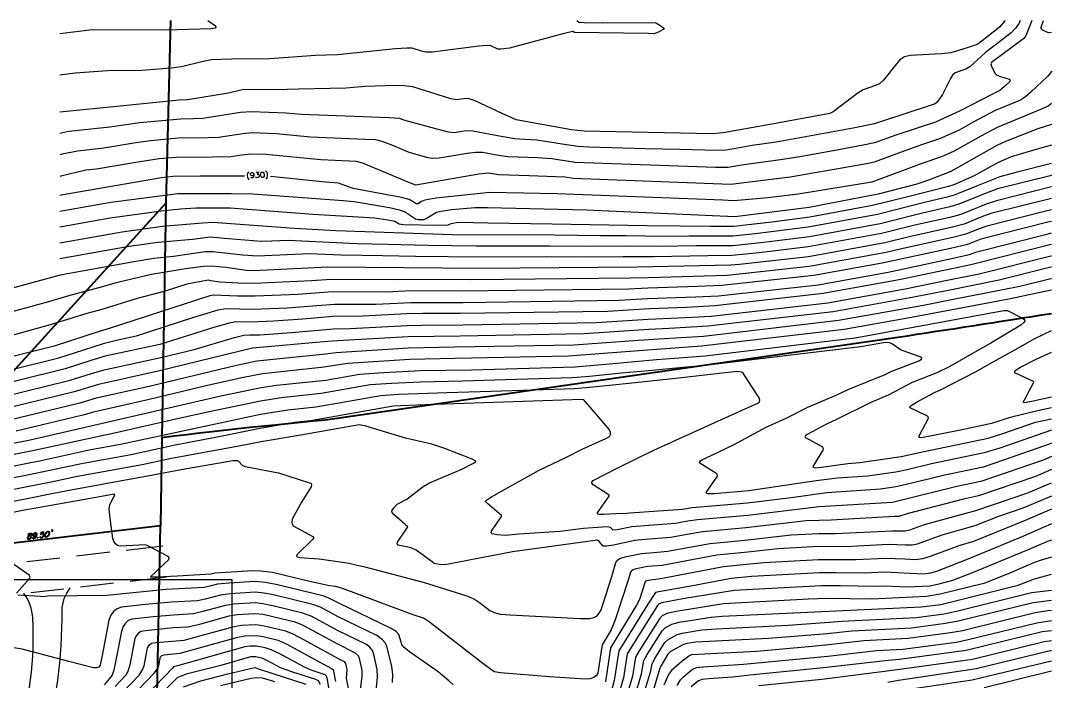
# Model space of a CAD drawing. Header units: feet. Extents: x 7 to 2308, y -319 to 1396.
# Drawn here: x 715.5 to 1102.3, y 1148.3 to 1396.3 of the extents above; entities that cross this region are included whole.
import ezdxf

# ---------------------------------------------------------------- set-up
doc = ezdxf.new("R2010")
doc.units = ezdxf.units.FT
doc.header["$MEASUREMENT"] = 0
for name, color, linetype in [('PDF_ANNOT-BNDRY-T20', 7, 'Continuous'), ('PDF_X1003BASE$1ELEV_ANNO_COV', 7, 'Continuous'), ('PDF_X1003BASE$PA_PARCEL', 7, 'Continuous'), ('PDF_X1003BASE$PR-SLOPE', 7, 'Continuous')]:
    doc.layers.add(name, color=color, linetype=linetype)
doc.layers.add('PDF_X1003BASE$CR_CONT_DEF', color=7, linetype='Continuous', true_color=0x979797)
doc.layers.add('PDF_X1003BASE$CR_NDX_DEF', color=7, linetype='Continuous', true_color=0x767676)
picture_1 = doc.add_image_def('image1.png', size_in_pixel=(1739, 856))

msp = doc.modelspace()

# ---------------------------------------------------------------- linework, layer by layer
for points in [[(482.2, 968.62, 0.042036), (512.73, 964.32, 0.07649), (606.92, 970.54, 0.019488), (688.84, 992.27, 0.340732), (710.98, 1030.53, -0.073896), (713.41, 1085.04, -0.042142), (724.01, 1123.17, 0.074467), (731.07, 1174.89, -0.162286), (734.15, 1183.33, -13.683969)], [(484.42, 978.37, 0.042256), (513.44, 974.29, 0.076613), (604.74, 980.3, 0.019372), (685.43, 1001.69, 0.337668), (701.05, 1029.34, -0.074067), (703.59, 1086.92, -0.041804), (714.53, 1126.37, 0.087427), (720.09, 1172.04, 0.144316), (716.75, 1181.36, -0.196501)]]:
    msp.add_lwpolyline(points, format="xyb")
at = {"layer": 'PDF_ANNOT-BNDRY-T20', "lineweight": 40}
for points in [[(719, 1203.77), (719.37, 1203.83), (719.64, 1203.77), (719.69, 1203.56), (719.64, 1203.4), (719.48, 1203.19), (719.27, 1203.03), (718.84, 1202.92), (718.57, 1202.76), (718.31, 1202.55), (718.15, 1202.33), (718.09, 1202.07), (718.09, 1201.85), (718.41, 1201.69), (718.79, 1201.75), (719.11, 1201.91), (719.27, 1202.01), (719.37, 1202.17), (719.48, 1202.49), (719.43, 1202.71), (719.32, 1202.87), (719.05, 1202.92), (718.68, 1202.97), (718.52, 1203.08), (718.52, 1203.24), (718.57, 1203.45), (718.68, 1203.67)], [(721.29, 1203.08), (721.03, 1202.87), (720.76, 1202.71), (720.65, 1202.71), (720.39, 1202.81), (720.23, 1202.97), (720.23, 1203.24), (720.44, 1203.67), (720.71, 1203.88), (721.03, 1203.99), (721.08, 1204.04), (721.35, 1203.93), (721.51, 1203.77), (721.45, 1203.4)], [(725.72, 1204.52), (725.93, 1204.57), (726.2, 1204.47), (726.3, 1204.2), (726.25, 1203.72), (726.14, 1203.4), (725.93, 1202.92), (725.66, 1202.6), (725.34, 1202.49), (725.13, 1202.44), (724.92, 1202.49), (724.81, 1202.81), (724.81, 1203.29), (725.13, 1204.09), (725.4, 1204.41)], [(727.32, 1204.89), (727.26, 1205), (727.37, 1205.11), (727.42, 1205)], [(721.99, 1202.28), (722.04, 1202.23), (721.93, 1202.12), (721.88, 1202.17)]]:
    msp.add_lwpolyline(points, close=True, dxfattribs=at)
for points in [[(721.45, 1203.4), (721.35, 1202.87), (721.08, 1202.39), (720.81, 1202.07), (720.33, 1201.91), (720.07, 1202.01), (720.01, 1202.17)], [(722.79, 1202.6), (722.84, 1202.39), (722.89, 1202.28), (723.16, 1202.23), (723.43, 1202.28), (723.75, 1202.39), (724.01, 1202.6), (724.17, 1202.92), (724.23, 1203.13), (724.23, 1203.4), (724.12, 1203.56), (723.85, 1203.67), (723.53, 1203.61), (723.27, 1203.51), (723.11, 1203.4), (723.48, 1204.25), (724.39, 1204.36)], [(727.42, 1205), (727.37, 1204.79), (727.21, 1204.57), (727.1, 1204.47)]]:
    msp.add_lwpolyline(points, dxfattribs=at)
at = {"layer": 'PDF_X1003BASE$1ELEV_ANNO_COV', "lineweight": 25}
for points in [[(802.91, 1338.33), (802.75, 1338.12), (802.49, 1338.01), (802.38, 1338.01), (802.11, 1338.12), (801.9, 1338.28), (801.79, 1338.54), (801.79, 1338.65), (801.85, 1338.92), (802.06, 1339.13), (802.33, 1339.24), (802.43, 1339.24), (802.7, 1339.18), (802.91, 1338.97), (803.02, 1338.6)], [(806.11, 1339.4), (806.32, 1339.45), (806.59, 1339.34), (806.8, 1339.08), (806.91, 1338.6), (806.96, 1338.33), (806.86, 1337.85), (806.7, 1337.53), (806.43, 1337.42), (806.22, 1337.42), (805.95, 1337.48), (805.74, 1337.8), (805.63, 1338.28), (805.58, 1338.54), (805.68, 1339.02), (805.84, 1339.29)]]:
    msp.add_lwpolyline(points, close=True, dxfattribs=at)
for points in [[(803.02, 1338.6), (803.02, 1338.12), (802.96, 1337.64), (802.81, 1337.37), (802.49, 1337.26), (802.33, 1337.26), (802.01, 1337.32), (801.9, 1337.53)], [(803.87, 1339.34), (804.88, 1339.34), (804.35, 1338.6), (804.62, 1338.6), (804.94, 1338.44), (805.04, 1338.12), (805.04, 1337.96), (804.99, 1337.64), (804.78, 1337.48), (804.51, 1337.37), (804.24, 1337.32), (803.92, 1337.42), (803.82, 1337.53), (803.71, 1337.69)]]:
    msp.add_lwpolyline(points, dxfattribs=at)
for centre, radius, start, end in [((802.63, 1338.11), 2.07, 135.6339, 230.3917), ((806.17, 1338.29), 2.04, 314.7936, 51.232)]:
    msp.add_arc(centre, radius, start, end, dxfattribs=at)
at = {"layer": 'PDF_X1003BASE$CR_CONT_DEF', "lineweight": 25}
for points in [[(785.75, 1396.28), (788.62, 1394.31), (788.84, 1393.83), (788.52, 1393.45), (786.97, 1393.13), (770.18, 1392.71), (742.4, 1392.76), (730.2, 1391.34)], [(1084.92, 1396.28), (1082.79, 1393.77), (1075.06, 1387.75), (1074.42, 1387.27), (1070.69, 1386.04), (1064.56, 1384.23), (1061.04, 1383.75), (1049.26, 1383.22), (1047.18, 1382.63), (1045.47, 1381.56), (1044.2, 1380.07), (1039.34, 1373.89), (1037.8, 1372.61), (1036.25, 1371.92), (1031.72, 1370.26), (1029.32, 1368.82), (1020.37, 1362.05), (1019.14, 1361.41), (996, 1357.1), (979.1, 1354.11), (975.16, 1353.84), (926.97, 1354.8), (922.27, 1355.34), (901.54, 1359.01), (896.21, 1361.47), (886.13, 1366.21), (883.84, 1366.96), (882.72, 1367.01), (879.09, 1366.58), (877.01, 1366.96), (872.22, 1368.4), (862.67, 1371.38), (859.37, 1371.86), (856.28, 1371.97), (844.65, 1371.54), (837.72, 1370.9), (819.86, 1370.53), (815.55, 1370.37), (798.7, 1370.26), (793.53, 1369.09), (778.18, 1366.58), (774.98, 1366.37), (752.91, 1364.19), (730.2, 1361.95)], [(1090.58, 1396.28), (1090.04, 1395.05), (1088.82, 1393.4), (1087.27, 1391.69), (1082.85, 1388.34), (1077.62, 1384.28), (1071.76, 1378.9), (1070.21, 1378.05), (1066.21, 1376.71), (1065.2, 1375.86), (1064.4, 1374.58), (1061.41, 1368.5), (1059.44, 1365.62), (1058.64, 1365.09), (1056.46, 1364.24), (1038.6, 1358.43), (1035.99, 1357.57), (1027.88, 1355.92), (999.09, 1350.64), (990.03, 1349.37), (980.38, 1347.66), (977.08, 1347.5), (962.84, 1347.87), (950.05, 1348.14), (928.78, 1348.73), (924.62, 1348.99), (918.7, 1349.9), (909.21, 1351.44), (904.68, 1351.66), (901, 1351.92), (895.83, 1352.78), (885.22, 1354.8), (882.66, 1354.91), (878.24, 1354.16), (876.11, 1354.43), (871.36, 1355.6), (859.37, 1358.96), (857.87, 1359.55), (853.88, 1359.81), (820.93, 1361.09), (815.17, 1361.57), (802.17, 1362), (798.01, 1361.73), (783.88, 1359.49), (780.41, 1359.39), (775.51, 1359.33), (760.21, 1357.89), (754.99, 1357.15), (748.96, 1356.24), (733.61, 1354.64), (730.2, 1353.95)], [(1094.95, 1396.28), (1092.71, 1390.57), (1091.91, 1389.61), (1079.86, 1380.5), (1079.59, 1380.07), (1079.81, 1379.22), (1081.14, 1376.5), (1081.83, 1375.86), (1083.22, 1375.33), (1086.47, 1374.31), (1086.84, 1373.94), (1086.74, 1373.46), (1084.71, 1371.49), (1082.95, 1370), (1080.02, 1368.56), (1068.02, 1362.37), (1058.8, 1358.21), (1043.93, 1353.26), (1035.93, 1350.38), (1031.72, 1349.47), (1020.42, 1347.39), (1008.69, 1345.31), (1001.49, 1344.09), (985.98, 1342.01), (980.97, 1341.16), (976.22, 1341.21), (923.66, 1343.02), (914.81, 1344.41), (909.64, 1344.73), (898.44, 1345.15), (894.87, 1345.69), (888.85, 1346.81), (886.24, 1346.81), (883.14, 1346.43), (872.54, 1344.62), (869.98, 1344.57), (867.95, 1344.94), (861.39, 1346.81), (855.26, 1349.37), (851.26, 1350.96), (848.81, 1351.5), (844.92, 1351.71), (824.34, 1352.56), (811.49, 1353.79), (802.43, 1354.11), (798.86, 1353.79), (789.74, 1352.4), (785.75, 1352.24), (774.71, 1352.14), (764.26, 1351.18), (757.97, 1350.27), (746.78, 1348.41), (736.86, 1347.34), (731.1, 1346.11), (730.2, 1345.9)], [(1102.3, 1391.85), (1101.18, 1391.75), (1098.95, 1392.71), (1098.47, 1393.13), (1098.41, 1393.77), (1099.32, 1396.28)], [(1102.3, 1377.25), (1102.3, 1377.19), (1100.92, 1375.43), (1094.63, 1369.36), (1092.65, 1367.7), (1090.68, 1366.48), (1081.19, 1362.48), (1072.98, 1358.16), (1067.65, 1355.18), (1060.35, 1351.87), (1053.95, 1349.74), (1047.34, 1347.45), (1035.77, 1343.18), (1032.95, 1342.49), (1022.28, 1340.62), (1004.27, 1337.58), (982.04, 1334.76), (922.86, 1337.05), (919.77, 1337.53), (906.33, 1337.96), (894.82, 1338.44), (891.14, 1339.02), (887.52, 1338.6), (863.79, 1334.49), (861.82, 1335.24), (844.17, 1342.65), (841.67, 1343.34), (839, 1343.55), (828.13, 1343.98), (807.6, 1346.06), (802.01, 1346.17), (798.59, 1345.74), (794.38, 1345.15), (787.5, 1345.05), (773.96, 1344.94), (767.51, 1344.35), (758.02, 1342.86), (744.06, 1340.57), (740.06, 1340.09), (730.68, 1337.9), (730.2, 1337.79)], [(1102.3, 1357.26), (1097.24, 1355.66), (1085.14, 1350.91), (1081.78, 1349.37), (1064.61, 1339.66), (1056.56, 1336.57), (1051.82, 1334.92), (1037.32, 1331.13), (1020.47, 1327.83), (1011.41, 1326.18), (983.47, 1322.6), (927.82, 1325.16), (890.77, 1326.07), (886.13, 1326.07), (877.23, 1325.22), (873.33, 1324.68), (871.63, 1324.2), (868.11, 1322.12), (866.78, 1321.54), (864.65, 1321.48), (863.69, 1321.75), (859.58, 1324.47), (857.71, 1325.16), (853.93, 1326.02), (840.71, 1328.31), (836.55, 1328.68), (802.7, 1331.19), (794.6, 1331.29), (774.5, 1331.29), (749.39, 1327.99), (730.2, 1324.6)], [(1102.3, 1349.58), (1096.92, 1347.98), (1087.27, 1345.1), (1082.31, 1343.02), (1073.3, 1337.96), (1065.73, 1334.7), (1063.65, 1334.06), (1048.41, 1330.17), (1035.24, 1326.92), (1011.62, 1322.55), (997.39, 1320.68), (983.1, 1318.98), (974.41, 1319.03), (963, 1319.14), (950.53, 1319.3), (914.97, 1319.83), (890.87, 1320.31), (879.84, 1320.47), (877.01, 1320.04), (875.84, 1319.46), (872.22, 1319.35), (859.05, 1319.62), (857.55, 1319.88), (855.96, 1320.84), (853.29, 1321.43), (848.44, 1322.12), (825.36, 1323.56), (794.22, 1325.86), (781.27, 1325.86), (775.51, 1325.48), (768.37, 1324.74), (749.17, 1322.12), (730.2, 1318.75)], [(1102.3, 1342.59), (1089.46, 1339.4), (1082.95, 1337.69), (1074.26, 1334.17), (1065.79, 1330.76), (1063.23, 1330.07), (1055.18, 1328.15), (1037, 1323.56), (1011.09, 1318.71), (991.15, 1316.21), (982.73, 1315.35), (975.16, 1315.41), (966.36, 1315.41), (957.03, 1315.3), (942.8, 1315.46), (933.15, 1315.51), (915.88, 1315.78), (877.44, 1315.89), (833.83, 1317.33), (818.32, 1318.23), (787.72, 1320.47), (783.77, 1320.31), (768.79, 1319.03), (753.6, 1316.9), (730.2, 1312.74)], [(1102.3, 1338.28), (1101.88, 1338.06), (1082.1, 1333.11), (1077.83, 1331.56), (1067.6, 1327.35), (1064.19, 1326.33), (1053.95, 1324.04), (1038.12, 1320.04), (1011.57, 1315.09), (994.46, 1312.95), (982.78, 1311.78), (977.08, 1311.78), (969.03, 1311.73), (954.95, 1311.51), (943.86, 1311.57), (928.99, 1311.51), (914.17, 1311.67), (886.5, 1311.62), (868.43, 1311.89), (853.29, 1312.31), (841.67, 1312.53), (815.92, 1313.75), (809.68, 1313.49), (805.9, 1313.43), (793.37, 1314.39), (786.71, 1315.03), (780.04, 1314.18), (767.03, 1313.01), (756.26, 1311.46), (730.2, 1306.81)], [(1102.3, 1329.48), (1091.69, 1326.92), (1079.54, 1323.83), (1075.86, 1322.5), (1069.57, 1319.94), (1065.15, 1318.71), (1048.41, 1315.03), (1039.82, 1312.9), (1011.14, 1307.68), (985.23, 1304.69), (982.04, 1304.48), (946.9, 1303.73), (888.26, 1303.25), (830.85, 1303.78), (802.91, 1302.35), (800.25, 1302.51), (792.57, 1303.62), (787.24, 1304.16), (784.04, 1304.05), (777.43, 1303.09), (764.69, 1301.01), (750.93, 1297.71), (745.76, 1296.21), (733.98, 1293.12), (726.04, 1290.72), (688.83, 1280.59)], [(1102.3, 1325.22), (1099.69, 1324.58), (1078.1, 1319.14), (1074.85, 1317.97), (1070.21, 1316.1), (1065.36, 1314.87), (1045.53, 1310.45), (1040.25, 1309.22), (1011.46, 1304), (980.6, 1300.64), (951.06, 1299.79), (944.29, 1299.63), (884.85, 1298.99), (861.71, 1299.15), (856.76, 1298.99), (832.07, 1299.09), (824.72, 1298.61), (803.23, 1297.6), (797.15, 1297.71), (790.33, 1298.13), (786.92, 1298.61), (785.96, 1298.83), (783.24, 1298.4), (777.96, 1297.39), (769.75, 1294.78), (765.06, 1293.44), (759.3, 1291.95), (746.03, 1287.9), (740.43, 1286.35), (726.68, 1282.09), (689.73, 1271.9)], [(1102.3, 1320.9), (1100.97, 1320.58), (1075.86, 1314.23), (1070.85, 1312.26), (1064.4, 1310.71), (1038.81, 1305.22), (1013.12, 1300.59), (978.68, 1296.8), (969.56, 1296.48), (950.85, 1295.89), (943.76, 1295.47), (880.37, 1294.78), (861.98, 1294.83), (852.81, 1294.4), (832.5, 1294.46), (819.54, 1293.5), (803.5, 1292.8), (796.89, 1292.91), (787.82, 1293.18), (786.49, 1293.02), (748.8, 1280.75), (745.02, 1279.63), (728.12, 1274.09), (688.61, 1264.17)], [(692.51, 1260.44), (729.93, 1269.77), (739.31, 1272.76), (747.04, 1275.26), (752, 1276.44), (758.98, 1277.98), (780.2, 1284.86), (789.69, 1287.79), (792.57, 1288.22), (802.75, 1287.95), (815.55, 1288.48), (826.63, 1289.39), (833.3, 1289.87), (848.81, 1289.87), (861.93, 1290.51), (881.6, 1290.51), (940.13, 1291.31), (950.8, 1292), (968.71, 1292.59), (977.34, 1292.96), (1014.77, 1297.17), (1041.1, 1301.92), (1060.88, 1306.08), (1071.6, 1308.48), (1074.37, 1309.49), (1101.13, 1316.31), (1102.3, 1316.58)], [(699.97, 1252.93), (734.19, 1261.35), (742.19, 1263.86), (746.83, 1265.24), (768.21, 1269.83), (780.63, 1272.81), (795.77, 1277.34), (799.29, 1278.25), (801.58, 1278.3), (805.31, 1278.3), (817.15, 1279.26), (832.87, 1280.65), (839.16, 1280.7), (860.59, 1281.87), (866.24, 1282.03), (881.49, 1282.09), (931.55, 1282.94), (950.95, 1284.27), (962.36, 1284.7), (974.62, 1285.39), (1018.39, 1290.4), (1047.39, 1295.63), (1063.17, 1298.83), (1075.17, 1301.28), (1102.09, 1307.94), (1102.3, 1308)], [(1102.3, 1303.73), (1102.14, 1303.68), (1082.69, 1298.88), (1063.55, 1295.04), (1050.7, 1292.48), (1020.37, 1286.99), (973.45, 1281.61), (958.84, 1280.7), (951.27, 1280.38), (927.02, 1278.73), (880.43, 1277.88), (860.91, 1277.61), (834.47, 1276.12), (830.63, 1275.85), (802.59, 1273.29), (767.14, 1264.65), (744.75, 1259.75), (735.58, 1256.92), (703.86, 1249.19)], [(1102.3, 1299.41), (1102.09, 1299.36), (1090.47, 1296.53), (1077.09, 1293.87), (1066.11, 1291.74), (1054.27, 1289.39), (1022.44, 1283.69), (971.75, 1277.77), (954.95, 1276.76), (947.38, 1276.28), (923.13, 1274.52), (878.29, 1273.66), (861.07, 1273.34), (833.83, 1271.59), (830.1, 1271.11), (804.14, 1268.49), (796.57, 1266.89), (763.78, 1259), (743.9, 1254.58), (737.77, 1252.66), (707.11, 1245.3)], [(1102.3, 1295.15), (1102.25, 1295.09), (1086.31, 1291.74), (1065.04, 1287.68), (1048.41, 1284.59), (1024.58, 1280.33), (971, 1274.04), (942.53, 1272.01), (921.15, 1270.36), (878.61, 1269.45), (861.61, 1269.08), (838.2, 1267.59), (829.46, 1266.15), (806.32, 1263.75), (799.18, 1262.36), (786.17, 1259.43), (763.3, 1253.99), (742.88, 1249.3), (738.94, 1248.18), (713.83, 1242.21)], [(1102.3, 1250.9), (1096.65, 1249.73), (1086.84, 1247.33), (1079.86, 1245.04), (1068.18, 1242.58), (1053.63, 1239.71), (1052.78, 1239.76), (1052.56, 1239.97), (1052.88, 1240.66), (1056.24, 1247.01), (1056.08, 1247.6), (1055.34, 1248.08), (1049.26, 1251.01), (1049.21, 1251.27), (1049.69, 1251.86), (1051.71, 1253.03), (1058.43, 1256.66), (1060.99, 1257.78), (1073.89, 1264.49), (1080.45, 1268.23), (1088.82, 1272.81), (1096.07, 1277.02), (1102.3, 1280.01)], [(1102.3, 1242.58), (1082.9, 1235.87), (1077.14, 1234.05), (1057.31, 1229.9), (1048.25, 1227.71), (1043.98, 1226.8), (1033.48, 1225.36), (1022.07, 1224.57), (1014.02, 1223.5), (988.75, 1219.77), (975.74, 1218.7), (973.56, 1218.65), (972.87, 1218.91), (972.76, 1219.18), (976.49, 1224.51), (976.97, 1225.36), (976.86, 1226), (975.42, 1227.02), (970.36, 1230.16), (970.25, 1230.43), (970.68, 1231.02), (972.33, 1231.98), (983.05, 1237.04), (995.26, 1243.7), (1002.83, 1247.06), (1010.93, 1251.22), (1021.8, 1255.81), (1026.34, 1257.94), (1039.93, 1263.48), (1042.49, 1264.65), (1052.56, 1268.6), (1053.58, 1269.19), (1053.68, 1269.56), (1053.42, 1269.93), (1048.09, 1271.8), (1045.74, 1272.76), (1042.7, 1274.84), (1041.64, 1275.37), (1040.09, 1275.53), (1030.65, 1273.88), (971.27, 1266.68), (964.02, 1266.09), (952.5, 1264.92), (941.04, 1263.91), (929.04, 1262.68), (922.65, 1262.15), (897.32, 1261.4), (881.28, 1260.98), (865.6, 1260.6), (854.68, 1260.07), (846.73, 1259.54), (828.29, 1256.28), (813.36, 1254.69), (805.58, 1253.46), (786.33, 1249.46), (774.92, 1246.9), (750.77, 1241.41), (743.79, 1239.97), (721.24, 1235.01), (684.08, 1227.71)], [(1102.3, 1254.95), (1095.43, 1253.51), (1092.23, 1252.87), (1091.75, 1253.03), (1092.17, 1253.89), (1095.69, 1260.55), (1095.64, 1260.87), (1088.87, 1263.96), (1088.44, 1264.49), (1088.66, 1264.97), (1090.74, 1266.15), (1096.6, 1269.24), (1102.3, 1271.9)], [(1102.3, 1237.63), (1101.88, 1237.41), (1083.96, 1231.18), (1076.71, 1228.72), (1062.37, 1225.68), (1052.62, 1223.34), (1044.04, 1221.26), (1038.17, 1220.41), (1018.02, 1219.07), (1004.64, 1217.21), (988.22, 1215.13), (967.48, 1213.42), (963.91, 1212.84), (944.13, 1211.45), (941.63, 1211.13), (941.31, 1211.29), (934.27, 1210.92), (932.56, 1210.86), (932.03, 1211.18), (931.98, 1211.5), (936.4, 1217.74), (936.35, 1218.22), (930.38, 1222.11), (929.9, 1222.65), (929.9, 1223.02), (930.43, 1223.66), (934.96, 1226.11), (939.39, 1228.3), (953.14, 1235.07), (961.35, 1238.75), (986.57, 1250.21), (992.11, 1252.71), (992.8, 1253.25), (992.91, 1253.78), (992.64, 1254.74), (989.82, 1259.06), (986.62, 1264.01), (986.19, 1264.39), (984.54, 1264.55), (978.73, 1263.96), (961.35, 1261.99), (946.16, 1260.28), (930.38, 1258.68), (923.34, 1258.04), (892.05, 1257.03), (875.52, 1256.6), (857.34, 1255.97), (850.73, 1255.49), (826.37, 1251.22), (815.76, 1250.05), (805.58, 1248.39), (775.3, 1242), (752.96, 1237.2), (741.28, 1235.01), (723.27, 1231.07), (688.77, 1224.25)], [(1102.3, 1232.67), (1099.21, 1231.34), (1075.86, 1223.34), (1066.8, 1221.37), (1046.75, 1216.41), (1042.7, 1215.45), (1015.14, 1213.74), (988.43, 1210.6), (969.51, 1208.95), (965.88, 1208.36), (961.3, 1207.56), (951.38, 1206.81), (944.82, 1206.28), (938.75, 1205.05), (937.79, 1205.11), (936.88, 1206.07), (935.65, 1206.23), (926.7, 1205.64), (917.9, 1204.52), (902.44, 1203.56), (897.48, 1203.08), (894.34, 1203.29), (892.42, 1203.61), (892.1, 1203.99), (892.21, 1204.63), (895.94, 1210.22), (895.99, 1210.49), (890.82, 1214.97), (889.97, 1215.77), (890.13, 1216.2), (892.21, 1217.58), (895.94, 1219.61), (910.17, 1227.5), (920.35, 1232.4), (926.27, 1235.39), (935.07, 1239.44), (936.45, 1240.19), (936.88, 1240.88), (936.88, 1241.73), (936.51, 1242.64), (931.66, 1248.39), (927.55, 1253.25), (926.86, 1253.99), (926.22, 1254.05), (867.2, 1252.02), (855.37, 1251.59), (824.34, 1246.1), (818.27, 1245.41), (805.36, 1243.22), (788.68, 1239.76), (773.54, 1236.93), (756.96, 1233.36), (738.99, 1230.06), (726.52, 1227.39), (718.15, 1225.63), (690.43, 1220.25)], [(1102.3, 1227.76), (1096.33, 1225.15), (1074.96, 1217.9), (1069.3, 1216.62), (1048.51, 1211.29), (1045.1, 1210.12), (1043.5, 1210.12), (1019.73, 1208.84), (1015.19, 1208.68), (1010.24, 1208.52), (987.63, 1205.91), (978.25, 1205.05), (971.48, 1204.41), (964.87, 1203.24), (959.48, 1202.28), (949.84, 1201.59), (946, 1201.16), (938, 1199.46), (935.34, 1198.98), (934.11, 1199.08), (932.56, 1200.74), (931.98, 1201.27), (900.1, 1196.84), (887.04, 1194.39), (875.41, 1192.15), (873.33, 1191.99), (870.67, 1192.58), (870.46, 1192.79), (863.9, 1197.48), (862.09, 1198.39), (859.1, 1198.98), (857.24, 1199.4), (856.81, 1199.88), (856.92, 1200.58), (860.81, 1206.28), (855.69, 1210.81), (854.94, 1211.72), (854.84, 1212.3), (855.8, 1213.64), (856.86, 1214.76), (860.43, 1216.73), (866.56, 1221.37), (868.96, 1222.75), (880.85, 1227.82), (885.7, 1230.27), (886.4, 1230.7), (886.34, 1230.96), (885.01, 1231.66), (874.72, 1235.65), (869.87, 1237.36), (860.01, 1239.55), (845.03, 1244.08), (842.63, 1244.56), (828.39, 1242.05), (820.72, 1240.72), (805.74, 1238.21), (797.42, 1236.56), (771.57, 1231.76), (761.12, 1229.58), (736.86, 1225.15), (726.36, 1222.97), (717.4, 1221.21), (684.83, 1214.81)], [(1102.3, 1217.85), (1091.59, 1213.26), (1082.47, 1210.12), (1073.52, 1206.6), (1061.25, 1203.19), (1051.98, 1199.83), (1050.01, 1199.4), (1047.61, 1199.35), (1041.05, 1199.62), (1025.16, 1198.82), (1015.09, 1198.87), (999.63, 1198.02), (988.38, 1196.79), (976.81, 1195.67), (968.17, 1194.07), (956.29, 1191.83), (950.8, 1191.35), (946, 1190.39), (944.98, 1189.97), (944.4, 1189.22), (943.49, 1186.23), (938.64, 1171.41), (937.15, 1167.68), (933.74, 1161.98), (932.94, 1157.23), (932.08, 1151.42), (931.55, 1150.41), (930.59, 1149.72), (929.26, 1149.29), (927.55, 1149.13), (913.96, 1150.04), (895.57, 1151.48), (893.33, 1151.85), (892.37, 1152.54), (889.01, 1154.94), (875.63, 1165.39), (869.02, 1170.51), (866.67, 1172), (862.83, 1173.28), (836.34, 1183.09), (833.83, 1183.89), (831.38, 1184.1), (823.44, 1185.92), (810, 1189.11), (805.58, 1189.7), (802.65, 1189.81), (788.52, 1188.85), (786.87, 1188.53), (774.39, 1187.83), (766.71, 1187.35), (764.37, 1187.35), (764.31, 1187.57), (769.22, 1192.26), (771.09, 1194.07), (771.25, 1194.66), (770.93, 1195.14), (763.46, 1199.08), (762.45, 1199.56), (752.91, 1199.08), (751.95, 1199.3), (751.15, 1199.88), (750.56, 1200.74), (750.13, 1201.96), (749.12, 1209.53), (748.8, 1212.89), (748.96, 1214.65), (750.56, 1217.53), (750.83, 1218.22), (750.61, 1218.49), (744.54, 1217.47), (716.39, 1212.36), (678.54, 1204.95)], [(1102.3, 1212.89), (1092.49, 1208.68), (1073.14, 1200.79), (1067.92, 1199.3), (1056.78, 1195.14), (1054, 1194.28), (1051.34, 1193.96), (1047.29, 1194.12), (1040.04, 1194.39), (1028.89, 1193.86), (1021.01, 1193.91), (1014.93, 1193.96), (994.35, 1192.79), (987.85, 1192.1), (979.32, 1191.25), (955.06, 1186.66), (952.82, 1186.39), (950.42, 1185.97), (949.94, 1185.7), (947.76, 1179.04), (946.69, 1176.85), (936.88, 1160.91), (934.96, 1148.12)], [(1102.3, 1207.35), (1091.85, 1202.76), (1072.18, 1194.66), (1059.18, 1189.54), (1056.99, 1188.9), (1054.27, 1188.58), (1039.66, 1189.22), (1032.47, 1188.9), (1021.54, 1189.06), (1015.35, 1189.06), (989.82, 1187.62), (982.14, 1186.87), (968.39, 1184.32), (955.06, 1181.92), (953.78, 1181.65), (950.9, 1177.28), (940.03, 1159.74), (938.27, 1148.65), (937.09, 1144.39)], [(1102.3, 1201.27), (1100.81, 1200.79), (1092.92, 1197.38), (1072.34, 1188.9), (1065.25, 1186.13), (1059.6, 1184.58), (1056.67, 1184.05), (1048.3, 1183.62), (1039.66, 1184), (1036.31, 1183.94), (1023.19, 1184.16), (1016.05, 1184.16), (983.31, 1182.34), (964.02, 1179.2), (956.13, 1177.76), (955.17, 1177.33), (954.53, 1176.75), (946, 1163.26), (943.17, 1158.57), (941.73, 1149.66), (939.65, 1142.36)], [(713.94, 1181.33), (719, 1186.98), (719.16, 1187.41), (718.79, 1188.1), (712.12, 1192.74)], [(944.98, 1139.11), (948.5, 1151.16), (949.36, 1156.11), (950.69, 1158.41), (956.23, 1167.2), (957.35, 1168.38), (959.86, 1169.76), (962.63, 1170.45), (974.68, 1172.43), (978.73, 1172.75), (1053.47, 1176.21), (1060.77, 1177.17), (1066.32, 1178.45), (1089.83, 1184.42), (1095.59, 1186.66), (1102.3, 1188.58)], [(877.87, 1146.95), (876.27, 1148.44), (872.22, 1151.9), (861.45, 1159.37), (859.47, 1160.97), (858.62, 1162.03), (858.3, 1162.94), (857.5, 1165.87), (856.44, 1166.94), (854.36, 1168.27), (835.22, 1177.49), (831.22, 1179.57), (829.41, 1180.26), (811.97, 1184.53), (807.44, 1185.44), (803.55, 1185.76), (793.69, 1185.17), (789.37, 1184.8), (786.55, 1184.05), (784.36, 1183.57), (770.13, 1182.72), (747.9, 1180.48), (725.77, 1180.21), (723.85, 1180.05), (723.05, 1180.1), (714.52, 1180.64)], [(855.1, 1147.8), (855.16, 1151.05), (854.84, 1153.88), (852.92, 1161.55), (852.28, 1162.78), (851.32, 1163.9), (849.24, 1165.5), (834.63, 1172.53), (828.02, 1176.11), (825.14, 1177.12), (810.91, 1180.64), (806.91, 1181.44), (803.5, 1181.76), (794.17, 1181.17), (790.54, 1180.69), (784.84, 1179.14), (781.85, 1178.56), (772.04, 1177.97), (762.4, 1177.12), (753.44, 1176.11), (751.79, 1175.47), (750.4, 1174.45), (749.39, 1173.07), (748.64, 1171.25), (746.19, 1158.03), (745.34, 1154.41), (744.91, 1153.56), (743.95, 1153.34), (742.83, 1153.4), (733.61, 1155.74), (716.07, 1160.38), (712.98, 1160.81)], [(947.54, 1137.19), (952.02, 1152.22), (952.5, 1154.89), (953.89, 1157.5), (957.3, 1162.83), (958.37, 1163.84), (961.67, 1165.76), (963.75, 1166.4), (971.11, 1167.63), (976.7, 1167.95), (1003.57, 1169.34), (1018.93, 1170.45), (1023.62, 1170.88), (1051.66, 1172.27), (1062, 1173.6), (1066.75, 1174.61), (1094.89, 1181.6), (1102.3, 1182.56)], [(848.49, 1139.69), (849.4, 1149.82), (849.35, 1152.7), (848.01, 1158.46), (847.53, 1159.85), (846.57, 1161.13), (845.08, 1162.3), (834.68, 1167.31), (824.82, 1172.64), (821.41, 1173.92), (810.69, 1176.53), (806.38, 1177.44), (803.5, 1177.71), (795.45, 1177.23), (792.41, 1176.8), (783.88, 1174.45), (780.36, 1173.65), (772.84, 1173.17), (765.33, 1172.53), (757.33, 1171.63), (755.95, 1171.09), (754.83, 1170.14), (753.97, 1168.86), (753.33, 1167.15), (752, 1160.01), (750.56, 1152.49), (749.92, 1150.57), (748.8, 1149.18), (746.83, 1146.95)], [(1102.3, 1178.66), (1095.53, 1177.81), (1067.33, 1170.88), (1062.53, 1169.98), (1049.79, 1168.27), (1027.46, 1167.15), (1018.23, 1166.14), (1008.9, 1165.39), (996.22, 1164.32), (968.87, 1162.94), (965.46, 1162.51), (964.07, 1162.03), (959.32, 1159.31), (958.42, 1158.51), (955.7, 1153.98), (955.43, 1153.18), (950.26, 1135.8)], [(1102.3, 1174.93), (1100.92, 1174.72), (1096.17, 1174.03), (1068.93, 1167.31), (1064.51, 1166.51), (1048.51, 1164.38), (1031.88, 1163.47), (1017.59, 1161.87), (1011.14, 1161.29), (991.68, 1159.53), (967.21, 1158.19), (966.26, 1157.77), (963.8, 1155.9), (959.75, 1152.33), (958.58, 1150.84), (956.87, 1146.84)], [(753.76, 1144.07), (760.16, 1150.73), (761.33, 1152.6), (761.86, 1154.09), (763.2, 1160.86), (763.78, 1161.93), (764.69, 1162.57), (766.29, 1162.83), (773.86, 1163.52), (776.9, 1163.74), (781.91, 1165.07), (795.66, 1168.91), (798.43, 1169.34), (803.82, 1169.6), (806.43, 1169.28), (814.96, 1167.2), (817.73, 1166.08), (821.68, 1164.06), (834.63, 1156.91), (836.98, 1155.69), (837.46, 1155.05), (837.99, 1152.76), (837.72, 1149.45), (838.47, 1145.56)], [(756.37, 1141.67), (765.7, 1151.32), (766.93, 1153.02), (767.35, 1154.25), (768.05, 1157.45), (768.58, 1158.03), (769.38, 1158.25), (775.4, 1158.83), (784.36, 1161.34), (796.99, 1164.91), (799.61, 1165.39), (804.03, 1165.55), (806.54, 1165.12), (812.13, 1163.74), (815.44, 1162.25), (826.16, 1156.33), (832.13, 1153.08), (832.82, 1152.76), (833.73, 1148.22)], [(1102.3, 1167.31), (1098.84, 1166.83), (1070.37, 1159.9), (1045.31, 1156.49), (1041, 1156.17), (1016.85, 1153.34), (990.4, 1150.73), (982.67, 1149.88), (973.67, 1149.24), (971.21, 1148.97), (969.88, 1148.49), (967.11, 1146.25)], [(833.51, 1132.12), (830.53, 1149.56), (830.21, 1150.36), (829.83, 1150.78), (824.61, 1152.54), (822.05, 1153.56), (812.56, 1158.73), (809.58, 1160.17), (807.28, 1160.81), (804.03, 1161.5), (801.58, 1161.45), (799.66, 1161.23), (774.44, 1154.09), (772.84, 1153.72), (772.68, 1153.4), (759.25, 1139.53)], [(1102.3, 1163.52), (1099.64, 1163.1), (1072.66, 1156.49), (1043.61, 1152.44), (1016.21, 1148.97), (992.59, 1146.63)], [(828.07, 1147.16), (827.33, 1148.44), (826.31, 1148.97), (817.25, 1151.9), (813.04, 1153.4), (808.94, 1155.58), (806.48, 1156.81), (803.76, 1157.5), (801.79, 1157.45), (790.6, 1154.3), (777.64, 1150.94), (774.23, 1149.66), (763.62, 1138.9)], [(1102.3, 1159.74), (1101.88, 1159.69), (1074.1, 1152.97), (1052.51, 1149.77), (1044.89, 1148.6), (1040.94, 1147.85)], [(1102.3, 1155.85), (1081.94, 1150.94), (1072.61, 1148.76), (1048.94, 1145.24)], [(810.91, 1148.06), (806.27, 1149.45), (803.98, 1149.56), (802.06, 1149.4), (790.54, 1146.63)]]:
    msp.add_lwpolyline(points, dxfattribs=at)
at = {"layer": 'PDF_X1003BASE$CR_NDX_DEF', "lineweight": 25}
for points in [[(924.19, 1396.28), (924.99, 1395.75), (926.97, 1395.53), (933.74, 1395.48), (952.77, 1395.59), (953.89, 1395.43), (955.43, 1394.63), (957.03, 1393.35), (956.93, 1393.03), (955.11, 1392.07), (953.3, 1391.37), (950.95, 1391.48), (923.34, 1391.8), (922.75, 1392.23), (919.45, 1391.48), (898.92, 1385.99), (895.73, 1385.51), (894.55, 1385.62), (891.99, 1386.79), (890.61, 1386.95), (887.52, 1386.74), (870.14, 1384.44), (867.63, 1384.44), (865.98, 1384.87), (862.46, 1385.88), (860.59, 1385.94), (856.17, 1385.72), (834.47, 1383.43), (826.16, 1383.16), (809.1, 1381.94), (794.7, 1381.78), (787.19, 1381.51), (784.09, 1380.98), (775.94, 1378.9), (772.04, 1378.42), (761.01, 1377.57), (748.16, 1377.46), (735.95, 1376.5), (730.2, 1375.85)], [(1102.3, 1365.2), (1101.13, 1364.19), (1097.29, 1362.48), (1081.94, 1356.14), (1075.86, 1352.94), (1065.79, 1347.23), (1061.09, 1345.21), (1054.06, 1342.81), (1034.87, 1335.66), (1007.3, 1331.13), (996, 1329.8), (982.99, 1328.68), (979.05, 1328.84), (916.84, 1331.24), (891.57, 1331.77), (871.31, 1329.64), (867.2, 1328.95), (865.98, 1328.36), (864.54, 1327.56), (863.9, 1327.56), (862.78, 1328.25), (861.34, 1329.16), (858.51, 1329.91), (840.28, 1333.27), (838.2, 1333.96), (834.79, 1335.29), (829.99, 1335.61), (809.31, 1337.74)], [(799.55, 1337.9), (782.87, 1337.85), (772.63, 1337.8), (768.37, 1337.21), (730.73, 1330.71), (730.2, 1330.61)], [(1102.3, 1333.85), (1081.67, 1328.68), (1077.78, 1327.4), (1068.29, 1323.56), (1064.24, 1322.44), (1051.02, 1319.46), (1038.54, 1316.42), (1011.09, 1311.35), (992.64, 1309.17), (982.46, 1308.1), (973.35, 1308.05), (953.14, 1307.68), (941.68, 1307.62), (924.78, 1307.52), (912.89, 1307.57), (888.32, 1307.46), (863.74, 1307.78), (851.32, 1307.94), (835.75, 1308.21), (824.08, 1308.8), (815.49, 1308.37), (804.46, 1307.84), (798.97, 1308.21), (787.66, 1309.54), (784.73, 1309.49), (772.84, 1307.73), (765.54, 1307.04), (758.77, 1305.92), (730.41, 1300.69), (687.44, 1289.12)], [(1102.3, 1312.31), (1101.66, 1312.15), (1073.09, 1304.85), (1070.32, 1304.21), (1045.15, 1298.93), (1016.69, 1293.82), (976.01, 1289.18), (965.56, 1288.64), (951.54, 1288.16), (935.71, 1287.1), (880.43, 1286.3), (866.46, 1286.3), (860.43, 1286.19), (844.12, 1285.29), (832.71, 1285.23), (821.41, 1284.27), (810.43, 1283.42), (802.06, 1283.1), (796.35, 1283.26), (793.8, 1282.78), (788.41, 1281.23), (767.73, 1274.78), (747.2, 1270.31), (741.92, 1268.71), (732.28, 1265.61), (696.34, 1256.71)], [(684.78, 1232.14), (719.16, 1238.96), (742.99, 1244.4), (790.6, 1255.43), (805.74, 1258.58), (811.49, 1259.43), (830.1, 1261.35), (842.68, 1263.54), (851.85, 1264.23), (865.6, 1264.92), (884.69, 1265.24), (923.66, 1266.31), (937.89, 1267.64), (954.1, 1269.03), (960.92, 1269.61), (972.39, 1270.47), (1028.63, 1277.24), (1084.44, 1287.42), (1085.78, 1287.47), (1091, 1284.81), (1092.17, 1284.06), (1092.28, 1283.58), (1091.96, 1282.99), (1090.79, 1281.98), (1079.54, 1275.26), (1073.57, 1271.9), (1064.19, 1266.47), (1059.34, 1264.07), (1050.11, 1260.44), (1041.05, 1255.65), (1034.6, 1252.98), (1021.38, 1246.48), (1018.23, 1244.98), (1010.61, 1240.88), (1009.97, 1240.29), (1009.92, 1239.97), (1010.34, 1239.65), (1016.42, 1236.29), (1016.69, 1235.81), (1016.58, 1235.07), (1012.85, 1228.88), (1012.96, 1228.62), (1013.59, 1228.46), (1016.1, 1228.67), (1025.96, 1230.06), (1030.49, 1230.48), (1045.9, 1232.62), (1053.9, 1234.43), (1078.63, 1239.6), (1084.07, 1241.3), (1096.39, 1245.52), (1102.3, 1246.85)], [(705.19, 1214.49), (716.71, 1216.73), (727.9, 1218.86), (735.15, 1220.35), (765.17, 1225.79), (775.72, 1227.76), (795.18, 1231.18), (796.78, 1231.18), (797.31, 1230.96), (798.81, 1229.26), (799.82, 1228.88), (812.35, 1226.54), (823.92, 1222.86), (824.5, 1222.54), (824.72, 1222.01), (824.5, 1221.26), (820.93, 1215.56), (817.47, 1209.16), (817.25, 1207.93), (817.41, 1207.24), (817.84, 1206.65), (819.38, 1205.75), (825.2, 1202.6), (825.52, 1202.17), (824.98, 1201.38), (819.28, 1195.94), (819.06, 1195.24), (819.28, 1194.98), (820.24, 1194.76), (827.59, 1194.28), (838.04, 1192.74), (844.65, 1191.25), (866.56, 1185.49), (882.98, 1180.42), (885.81, 1179.14), (887.68, 1177.92), (891.62, 1174.83), (893.27, 1174.08), (895.46, 1173.55), (899.19, 1173.23), (925.53, 1171.89), (929.15, 1171.89), (930.64, 1172.27), (931.82, 1172.91), (932.67, 1173.87), (933.31, 1175.09), (937.36, 1187.67), (938.91, 1192.9), (939.65, 1193.86), (940.67, 1194.55), (942.91, 1195.14), (948.45, 1196.26), (953.09, 1196.68), (958.21, 1197.11), (966.63, 1198.66), (974.15, 1200.04), (980.92, 1200.63), (988.43, 1201.38), (1004.69, 1203.24), (1015.19, 1203.77), (1021.27, 1203.77), (1042.49, 1204.84), (1047.39, 1204.73), (1049.21, 1205.21), (1054.64, 1207.13), (1073.94, 1212.41), (1093.45, 1219.02), (1101.13, 1222.27), (1102.3, 1222.81)], [(1102.3, 1194.92), (1098.41, 1193.8), (1095.64, 1192.74), (1086.68, 1188.95), (1076.93, 1185.01), (1060.51, 1180.96), (1055.44, 1180.16), (1034.97, 1179.14), (1018.23, 1179.36), (1011.2, 1179.09), (979.26, 1177.44), (961.46, 1174.51), (957.99, 1173.76), (956.23, 1172.85), (955.27, 1171.73), (947.65, 1159.74), (946.26, 1157.34), (945.09, 1150.2), (942.27, 1140.49)], [(843.11, 1145.13), (843.64, 1150.25), (843.69, 1152.54), (842.68, 1156.91), (842.31, 1157.82), (841.24, 1158.83), (834.52, 1162.19), (825.36, 1167.2), (821.36, 1169.34), (818.53, 1170.45), (813.25, 1171.79), (806.54, 1173.33), (803.44, 1173.65), (796.73, 1173.28), (793.69, 1172.75), (782.12, 1169.55), (778.34, 1168.64), (772.9, 1168.32), (762.4, 1167.31), (760.64, 1166.99), (759.73, 1166.4), (758.98, 1165.55), (758.4, 1164.43), (756.48, 1154.52), (755.73, 1152.01), (755.04, 1150.62), (751.04, 1146.41)], [(961.88, 1146.68), (963.16, 1148.86), (964.34, 1150.14), (967.64, 1152.81), (969.29, 1153.45), (971.48, 1153.77), (986.78, 1154.68), (1018.39, 1157.71), (1036.63, 1159.85), (1046.59, 1160.38), (1066.53, 1163.04), (1070.58, 1163.84), (1096.81, 1170.3), (1100.81, 1170.93), (1102.3, 1171.15)], [(776.63, 1146.25), (783.19, 1148.49), (792.73, 1150.94), (803.39, 1153.45), (805.58, 1152.7), (822.58, 1147.26)], [(1102.3, 1152.06), (1087.7, 1148.44), (1077.14, 1145.88)]]:
    msp.add_lwpolyline(points, dxfattribs=at)
at = {"layer": 'PDF_X1003BASE$PA_PARCEL', "lineweight": 40}
msp.add_lwpolyline([(771.72, 1396.28), (770.02, 1327.72), (768.47, 1239.87), (773.16, 1240.4), (777.91, 1240.98), (782.65, 1241.52), (787.34, 1242.05), (801.58, 1243.65), (811.07, 1244.61), (815.76, 1245.09), (825.25, 1246.05), (829.99, 1246.48), (1044.67, 1277.45, 0.0005), (1102.3, 1286.35)], format="xyb", dxfattribs=at)
for points in [[(770.02, 1327.72), (675.39, 1223.5), (476.23, 1270.56)], [(768.47, 1239.87), (767.99, 1206.6), (678.54, 1196.2), (675.39, 1223.5)], [(1102.3, 1062.29), (763.89, 997.68), (767.99, 1206.6)]]:
    msp.add_lwpolyline(points, dxfattribs=at)
at = {"layer": 'PDF_X1003BASE$PR-SLOPE', "lineweight": 25}
for points in [[(755.15, 1197.59), (768.85, 1199.19)], [(736.54, 1195.4), (748.96, 1196.84)], [(717.93, 1193.22), (730.3, 1194.66)], [(756.58, 1185.92), (770.29, 1187.51)], [(737.98, 1183.73), (750.4, 1185.22)], [(719.37, 1181.6), (731.74, 1183.04)]]:
    msp.add_lwpolyline(points, dxfattribs=at)

# ---------------------------------------------------------------- pictures from other files: only their frames are drawn
at = {"transparency": 33554559}
image = msp.add_image(picture_1, insert=(324.53, 954.99), size_in_units=(470.31, 231.51), dxfattribs=at)
image.dxf.flags = 7

doc.saveas('drawing.dxf')
